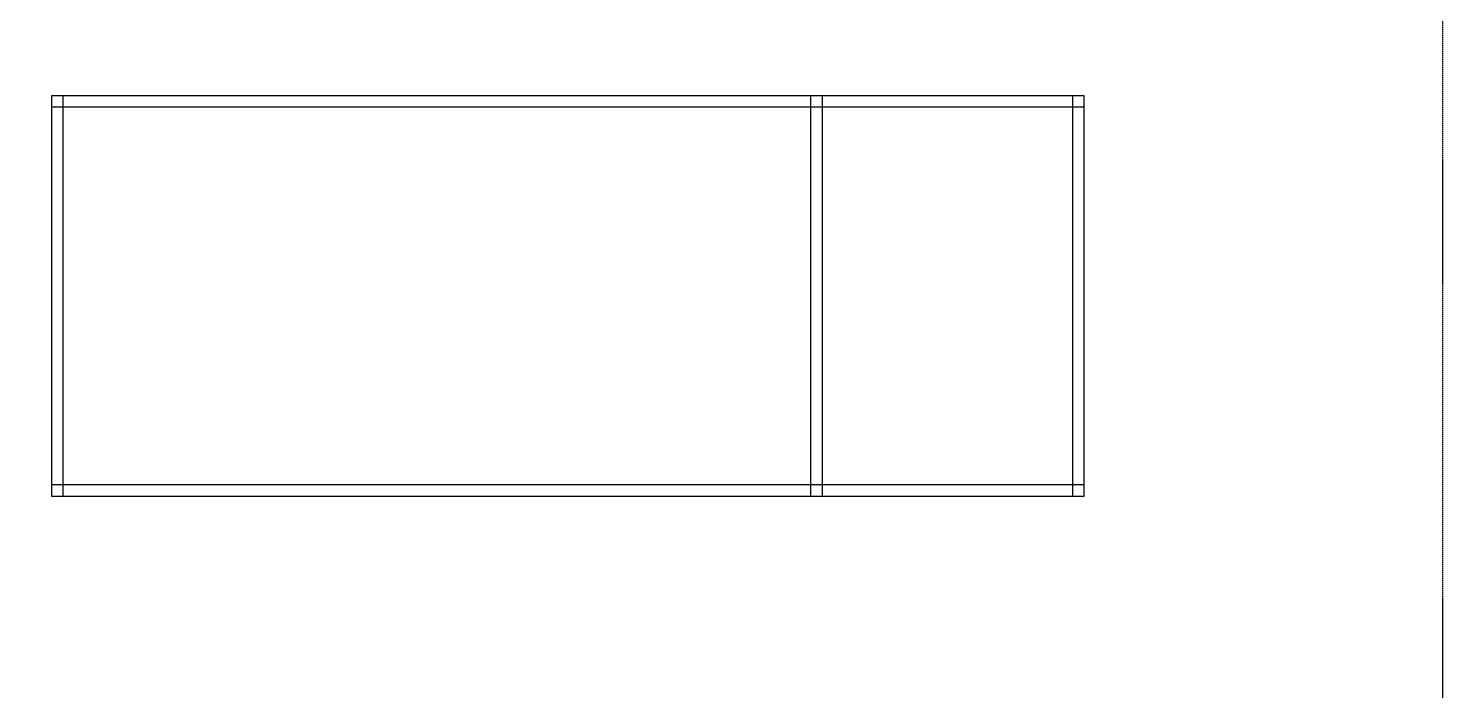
# Model space of a CAD drawing. Header units: millimetres. Extents: x -33522418 to 16198808, y -126322335 to -58690945.
# Drawn here: x -15917521 to -15915047, y -63980104 to -63978945 of the extents above; entities that cross this region are included whole.
import ezdxf

# ---------------------------------------------------------------- set-up
doc = ezdxf.new("R2010")
doc.units = ezdxf.units.MM
doc.header["$LTSCALE"] = 10
doc.linetypes.add('DASH', pattern=[0.35, 0.25, -0.1])
doc.layers.add('LAYER4', color=7, linetype='Continuous')

msp = doc.modelspace()

# ---------------------------------------------------------------- linework, layer by layer
at = {"color": 4, "ltscale": 3}
for p, q in [((-15915674.2, -63979063.2), (-15917480.2, -63979063.2)), ((-15917480.2, -63979063.2), (-15917480.2, -63979763.2)), ((-15916132, -63979763.2), (-15916132, -63979063.2)), ((-15915674.2, -63979763.2), (-15915674.2, -63979063.2)), ((-15917480.2, -63979763.2), (-15915674.2, -63979763.2))]:
    msp.add_line(p, q, dxfattribs=at)
at = {"color": 250, "ltscale": 3}
for p, q in [((-15917460.2, -63979063.2), (-15917460.2, -63979763.2)), ((-15916152, -63979763.2), (-15916152, -63979063.2)), ((-15915694.2, -63979763.2), (-15915694.2, -63979063.2)), ((-15915674.2, -63979083.2), (-15917480.2, -63979083.2)), ((-15917480.2, -63979743.2), (-15915674.2, -63979743.2))]:
    msp.add_line(p, q, dxfattribs=at)
at = {"layer": 'LAYER4', "color": 8, "linetype": 'DASH', "lineweight": -2}
msp.add_lwpolyline([(-15919312.1, -63971843.2), (-15919312.1, -63978438.2), (-15922163.1, -63978438.2), (-15922235.1, -63979728.2), (-15923207.1, -63979728.2), (-15923207.1, -63981308.2), (-15915047.1, -63981308.2), (-15915047.1, -63974928.2), (-15918172.1, -63974928.2), (-15918212.1, -63974928.2), (-15918212.1, -63971843.2), (-15919312.1, -63971843.2)], dxfattribs=at)

doc.saveas('drawing.dxf')
